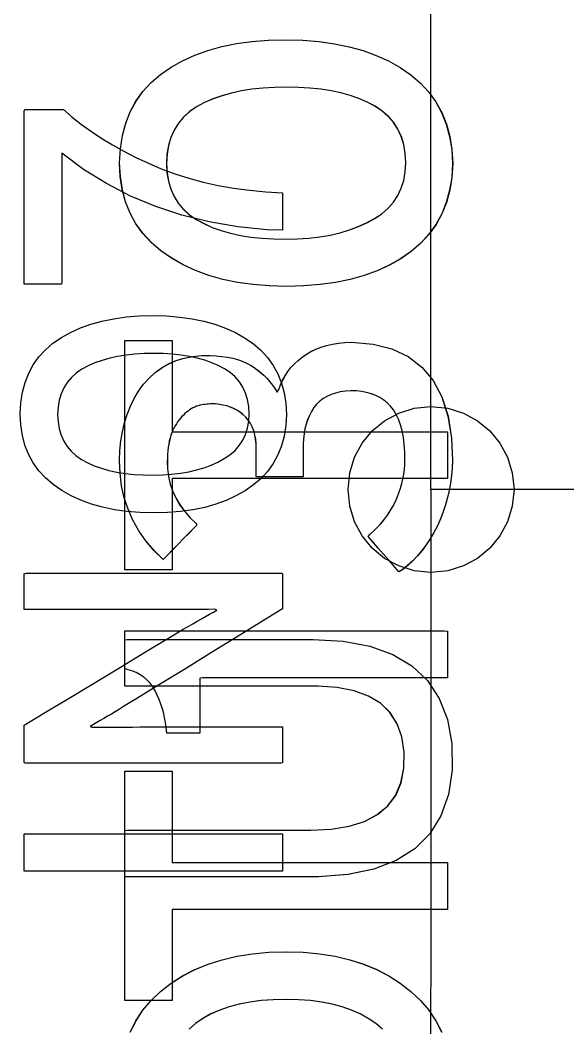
# Model space of a CAD drawing. Extents: x 1 to 47.7, y 0.2 to 35.
# Drawn here: x 36.3259 to 36.4908, y 11.1772 to 11.4807 of the extents above; entities that cross this region are included whole.
import ezdxf

# ---------------------------------------------------------------- set-up
doc = ezdxf.new("R2010")
doc.units = 0
doc.header["$MEASUREMENT"] = 0
for name, color, linetype in [('7_2___8__INDEPENDENT_INPUT', 7, 'CONTINUOUS'), ('7_3___8__OPTOISO_INDEPENDE', 7, 'CONTINUOUS'), ('7_4___24__OPTOISO_INDEPEND', 7, 'CONTINUOUS'), ('7_5___8__INDEPENDENT_INPUT', 7, 'CONTINUOUS'), ('7_6____8__INDEPENDENT_INPU', 7, 'CONTINUOUS'), ('7_7____8__OPTOISO_INDEPEND', 7, 'CONTINUOUS'), ('7_8____8__OPTOISO_INDEPEND', 7, 'CONTINUOUS')]:
    doc.layers.add(name, color=color, linetype=linetype)

msp = doc.modelspace()

# ---------------------------------------------------------------- linework, layer by layer
at = {"layer": '7_2___8__INDEPENDENT_INPUT'}
for points in [[(36.42569, 11.38364), (36.43213, 11.38308), (36.4378, 11.38166), (36.44271, 11.37936), (36.44686, 11.37618), (36.45024, 11.37213), (36.45285, 11.36722), (36.4547, 11.36142), (36.45579, 11.35476), (36.4561, 11.34802), (36.45599, 11.34574), (36.45578, 11.34348), (36.45547, 11.34125), (36.45506, 11.33904), (36.45455, 11.33686), (36.45394, 11.3347), (36.45323, 11.33257), (36.45242, 11.33046), (36.4515, 11.32837), (36.45047, 11.32636), (36.44936, 11.32445), (36.44817, 11.32265), (36.44689, 11.32094), (36.44553, 11.31934), (36.44408, 11.31784), (36.44256, 11.31644), (36.44095, 11.31515), (36.43993, 11.31453), (36.43934, 11.3152), (36.43826, 11.31644), (36.43686, 11.31805), (36.43529, 11.31984), (36.43372, 11.32164), (36.43232, 11.32325), (36.43124, 11.32448), (36.43065, 11.32516), (36.43129, 11.32584), (36.43247, 11.32691), (36.43359, 11.32803), (36.43463, 11.32918), (36.4356, 11.33037), (36.4365, 11.3316), (36.43733, 11.33286), (36.43808, 11.33416), (36.43877, 11.33549), (36.43938, 11.33688), (36.43993, 11.33828), (36.4404, 11.33969), (36.4408, 11.34109), (36.44113, 11.3425), (36.44138, 11.34391), (36.44157, 11.34533), (36.44169, 11.34675), (36.44173, 11.34817), (36.44169, 11.3505), (36.44154, 11.35282), (36.44128, 11.35498), (36.44091, 11.35697), (36.44043, 11.35879), (36.43984, 11.36045), (36.43913, 11.36194), (36.43832, 11.36326), (36.43739, 11.36441), (36.43641, 11.36539), (36.43534, 11.36625), (36.43419, 11.367), (36.43295, 11.36763), (36.43162, 11.36814), (36.4302, 11.36854), (36.4287, 11.36881), (36.42712, 11.36898), (36.42544, 11.36901), (36.4238, 11.36891), (36.42227, 11.36869), (36.42083, 11.36836), (36.41949, 11.36791), (36.41825, 11.36735), (36.41711, 11.36668), (36.41608, 11.36589), (36.41514, 11.36499), (36.41432, 11.36396), (36.41361, 11.36284), (36.41298, 11.36164), (36.41245, 11.36037), (36.412, 11.35902), (36.41164, 11.3576), (36.41137, 11.3561), (36.41119, 11.35453), (36.41109, 11.35289), (36.41108, 11.35186), (36.41108, 11.3513), (36.41108, 11.35029), (36.41108, 11.34897), (36.41108, 11.34751), (36.41108, 11.34604), (36.41108, 11.34472), (36.41108, 11.34371), (36.41108, 11.34316), (36.41091, 11.3431), (36.4099, 11.3431), (36.4082, 11.3431), (36.40605, 11.3431), (36.40368, 11.3431), (36.40136, 11.3431), (36.39931, 11.3431), (36.39778, 11.3431), (36.39702, 11.3431), (36.39697, 11.34326), (36.39697, 11.34395), (36.39697, 11.34505), (36.39697, 11.3464), (36.39697, 11.34787), (36.39697, 11.34929), (36.39697, 11.35051), (36.39697, 11.3514), (36.39697, 11.35179), (36.39694, 11.35306), (36.3968, 11.35446), (36.39656, 11.35578), (36.39621, 11.35701), (36.39577, 11.35815), (36.39522, 11.35921), (36.39457, 11.36018), (36.39382, 11.36107), (36.39296, 11.36187), (36.39207, 11.36256), (36.39115, 11.36316), (36.39017, 11.36368), (36.38916, 11.36412), (36.3881, 11.36448), (36.387, 11.36475), (36.38586, 11.36494), (36.38467, 11.36506), (36.38354, 11.36509), (36.38306, 11.36507), (36.38257, 11.36505), (36.38208, 11.365), (36.38158, 11.36494), (36.38107, 11.36487), (36.38055, 11.36477), (36.38003, 11.36466), (36.37949, 11.36453), (36.37896, 11.36437), (36.37843, 11.36414), (36.37791, 11.36389), (36.37741, 11.3636), (36.37691, 11.36328), (36.37643, 11.36294), (36.37596, 11.36257), (36.3755, 11.36216), (36.37506, 11.36174), (36.37461, 11.36128), (36.37415, 11.36079), (36.37371, 11.36026), (36.3733, 11.3597), (36.3729, 11.35911), (36.37253, 11.35848), (36.37218, 11.35782), (36.37185, 11.35713), (36.37153, 11.3564), (36.37125, 11.35562), (36.37101, 11.35479), (36.3708, 11.35391), (36.37062, 11.35298), (36.37047, 11.35201), (36.37035, 11.35099), (36.37027, 11.34993), (36.37021, 11.34882), (36.37019, 11.34767), (36.37026, 11.34559), (36.37056, 11.34323), (36.37109, 11.34095), (36.37184, 11.33874), (36.37281, 11.33663), (36.37401, 11.33459), (36.37544, 11.33263), (36.37709, 11.33076), (36.37896, 11.32897), (36.37898, 11.32845), (36.37808, 11.32754), (36.37673, 11.32616), (36.37509, 11.3245), (36.37336, 11.32274), (36.3717, 11.32105), (36.3703, 11.31962), (36.36933, 11.31863), (36.36896, 11.31826), (36.36619, 11.32098), (36.36374, 11.32385), (36.36162, 11.32686), (36.35983, 11.33003), (36.35837, 11.33334), (36.35724, 11.33681), (36.35643, 11.34043), (36.35596, 11.3442), (36.35581, 11.34799), (36.35592, 11.35101), (36.35621, 11.35392), (36.35666, 11.35671), (36.35729, 11.35938), (36.3581, 11.36194), (36.35907, 11.36437), (36.36022, 11.36669), (36.36154, 11.3689), (36.36304, 11.37098), (36.3647, 11.37287), (36.36652, 11.37452), (36.36849, 11.37595), (36.37061, 11.37715), (36.37287, 11.37812), (36.37529, 11.37886), (36.37786, 11.37938), (36.38058, 11.37967), (36.38303, 11.37971), (36.38488, 11.37959), (36.38664, 11.37941), (36.38831, 11.37915), (36.38988, 11.37882), (36.39136, 11.37841), (36.39274, 11.37793), (36.39403, 11.37738), (36.39522, 11.37676), (36.39633, 11.37604), (36.39739, 11.37527), (36.3984, 11.37445), (36.39934, 11.37359), (36.40024, 11.37269), (36.40108, 11.37173), (36.40186, 11.37074), (36.40259, 11.36969), (36.40326, 11.36861), (36.40376, 11.36938), (36.4043, 11.37085), (36.40493, 11.37225), (36.40566, 11.37358), (36.40649, 11.37484), (36.40741, 11.37603), (36.40844, 11.37715), (36.40956, 11.3782), (36.41079, 11.37918), (36.41208, 11.38009), (36.41346, 11.38089), (36.41493, 11.38159), (36.41649, 11.38219), (36.41815, 11.38269), (36.4199, 11.38308), (36.42173, 11.38337), (36.42366, 11.38356)], [(36.45455, 11.28262), (36.4517, 11.28262), (36.44411, 11.28262), (36.43325, 11.28262), (36.42057, 11.28262), (36.40752, 11.28262), (36.39557, 11.28262), (36.38616, 11.28262), (36.38076, 11.28262), (36.38002, 11.28245), (36.38002, 11.28124), (36.38002, 11.27914), (36.38002, 11.27646), (36.38002, 11.27354), (36.38002, 11.27069), (36.38002, 11.26826), (36.38002, 11.26656), (36.38002, 11.26592), (36.37963, 11.26592), (36.37861, 11.26592), (36.37715, 11.26592), (36.37544, 11.26592), (36.37369, 11.26592), (36.37208, 11.26592), (36.37081, 11.26592), (36.37008, 11.26592), (36.36991, 11.26679), (36.36971, 11.26848), (36.36945, 11.27011), (36.36913, 11.27169), (36.36874, 11.2732), (36.36828, 11.27466), (36.36776, 11.27606), (36.36717, 11.27739), (36.36652, 11.27867), (36.36582, 11.27986), (36.36501, 11.28094), (36.36411, 11.28191), (36.36311, 11.28277), (36.362, 11.28352), (36.3608, 11.28417), (36.3595, 11.28471), (36.3581, 11.28514), (36.35737, 11.28543), (36.35737, 11.28626), (36.35737, 11.2877), (36.35737, 11.28953), (36.35737, 11.29153), (36.35737, 11.29347), (36.35737, 11.29513), (36.35737, 11.29629), (36.35737, 11.29673), (36.36109, 11.29673), (36.37098, 11.29673), (36.38514, 11.29673), (36.40168, 11.29673), (36.41869, 11.29673), (36.43427, 11.29673), (36.44654, 11.29673), (36.45358, 11.29673), (36.45455, 11.29659), (36.45455, 11.29556), (36.45455, 11.29378), (36.45455, 11.29152), (36.45455, 11.28905), (36.45455, 11.28665), (36.45455, 11.2846), (36.45455, 11.28316)]]:
    msp.add_lwpolyline(points, close=True, dxfattribs=at)
msp.add_lwpolyline([(36.37161, 11.22694), (36.45455, 11.22694), (36.45455, 11.21284), (36.37161, 11.21284), (36.37161, 11.18538), (36.35737, 11.18538), (36.35737, 11.25444), (36.37161, 11.25444), (36.37161, 11.22694)], dxfattribs=at)
at = {"layer": '7_3___8__OPTOISO_INDEPENDE'}
for points in [[(36.42569, 11.38364), (36.43213, 11.38308), (36.4378, 11.38166), (36.44271, 11.37936), (36.44686, 11.37618), (36.45024, 11.37213), (36.45285, 11.36722), (36.4547, 11.36142), (36.45579, 11.35476), (36.4561, 11.34802), (36.45599, 11.34574), (36.45578, 11.34348), (36.45547, 11.34125), (36.45506, 11.33904), (36.45455, 11.33686), (36.45394, 11.3347), (36.45323, 11.33257), (36.45242, 11.33046), (36.4515, 11.32837), (36.45047, 11.32636), (36.44936, 11.32445), (36.44817, 11.32265), (36.44689, 11.32094), (36.44553, 11.31934), (36.44408, 11.31784), (36.44256, 11.31644), (36.44095, 11.31515), (36.43993, 11.31453), (36.43934, 11.3152), (36.43826, 11.31644), (36.43686, 11.31805), (36.43529, 11.31984), (36.43372, 11.32164), (36.43232, 11.32325), (36.43124, 11.32448), (36.43065, 11.32516), (36.43129, 11.32584), (36.43247, 11.32691), (36.43359, 11.32803), (36.43463, 11.32918), (36.4356, 11.33037), (36.4365, 11.3316), (36.43733, 11.33286), (36.43808, 11.33416), (36.43877, 11.33549), (36.43938, 11.33688), (36.43993, 11.33828), (36.4404, 11.33969), (36.4408, 11.34109), (36.44113, 11.3425), (36.44138, 11.34391), (36.44157, 11.34533), (36.44169, 11.34675), (36.44173, 11.34817), (36.44169, 11.3505), (36.44154, 11.35282), (36.44128, 11.35498), (36.44091, 11.35697), (36.44043, 11.35879), (36.43984, 11.36045), (36.43913, 11.36194), (36.43832, 11.36326), (36.43739, 11.36441), (36.43641, 11.36539), (36.43534, 11.36625), (36.43419, 11.367), (36.43295, 11.36763), (36.43162, 11.36814), (36.4302, 11.36854), (36.4287, 11.36881), (36.42712, 11.36898), (36.42544, 11.36901), (36.4238, 11.36891), (36.42227, 11.36869), (36.42083, 11.36836), (36.41949, 11.36791), (36.41825, 11.36735), (36.41711, 11.36668), (36.41608, 11.36589), (36.41514, 11.36499), (36.41432, 11.36396), (36.41361, 11.36284), (36.41298, 11.36164), (36.41245, 11.36037), (36.412, 11.35902), (36.41164, 11.3576), (36.41137, 11.3561), (36.41119, 11.35453), (36.41109, 11.35289), (36.41108, 11.35186), (36.41108, 11.3513), (36.41108, 11.35029), (36.41108, 11.34897), (36.41108, 11.34751), (36.41108, 11.34604), (36.41108, 11.34472), (36.41108, 11.34371), (36.41108, 11.34316), (36.41091, 11.3431), (36.4099, 11.3431), (36.4082, 11.3431), (36.40605, 11.3431), (36.40368, 11.3431), (36.40136, 11.3431), (36.39931, 11.3431), (36.39778, 11.3431), (36.39702, 11.3431), (36.39697, 11.34326), (36.39697, 11.34395), (36.39697, 11.34505), (36.39697, 11.3464), (36.39697, 11.34787), (36.39697, 11.34929), (36.39697, 11.35051), (36.39697, 11.3514), (36.39697, 11.35179), (36.39694, 11.35306), (36.3968, 11.35446), (36.39656, 11.35578), (36.39621, 11.35701), (36.39577, 11.35815), (36.39522, 11.35921), (36.39457, 11.36018), (36.39382, 11.36107), (36.39296, 11.36187), (36.39207, 11.36256), (36.39115, 11.36316), (36.39017, 11.36368), (36.38916, 11.36412), (36.3881, 11.36448), (36.387, 11.36475), (36.38586, 11.36494), (36.38467, 11.36506), (36.38354, 11.36509), (36.38306, 11.36507), (36.38257, 11.36505), (36.38208, 11.365), (36.38158, 11.36494), (36.38107, 11.36487), (36.38055, 11.36477), (36.38003, 11.36466), (36.37949, 11.36453), (36.37896, 11.36437), (36.37843, 11.36414), (36.37791, 11.36389), (36.37741, 11.3636), (36.37691, 11.36328), (36.37643, 11.36294), (36.37596, 11.36257), (36.3755, 11.36216), (36.37506, 11.36174), (36.37461, 11.36128), (36.37415, 11.36079), (36.37371, 11.36026), (36.3733, 11.3597), (36.3729, 11.35911), (36.37253, 11.35848), (36.37218, 11.35782), (36.37185, 11.35713), (36.37153, 11.3564), (36.37125, 11.35562), (36.37101, 11.35479), (36.3708, 11.35391), (36.37062, 11.35298), (36.37047, 11.35201), (36.37035, 11.35099), (36.37027, 11.34993), (36.37021, 11.34882), (36.37019, 11.34767), (36.37026, 11.34559), (36.37056, 11.34323), (36.37109, 11.34095), (36.37184, 11.33874), (36.37281, 11.33663), (36.37401, 11.33459), (36.37544, 11.33263), (36.37709, 11.33076), (36.37896, 11.32897), (36.37898, 11.32845), (36.37808, 11.32754), (36.37673, 11.32616), (36.37509, 11.3245), (36.37336, 11.32274), (36.3717, 11.32105), (36.3703, 11.31962), (36.36933, 11.31863), (36.36896, 11.31826), (36.36619, 11.32098), (36.36374, 11.32385), (36.36162, 11.32686), (36.35983, 11.33003), (36.35837, 11.33334), (36.35724, 11.33681), (36.35643, 11.34043), (36.35596, 11.3442), (36.35581, 11.34799), (36.35592, 11.35101), (36.35621, 11.35392), (36.35666, 11.35671), (36.35729, 11.35938), (36.3581, 11.36194), (36.35907, 11.36437), (36.36022, 11.36669), (36.36154, 11.3689), (36.36304, 11.37098), (36.3647, 11.37287), (36.36652, 11.37452), (36.36849, 11.37595), (36.37061, 11.37715), (36.37287, 11.37812), (36.37529, 11.37886), (36.37786, 11.37938), (36.38058, 11.37967), (36.38303, 11.37971), (36.38488, 11.37959), (36.38664, 11.37941), (36.38831, 11.37915), (36.38988, 11.37882), (36.39136, 11.37841), (36.39274, 11.37793), (36.39403, 11.37738), (36.39522, 11.37676), (36.39633, 11.37604), (36.39739, 11.37527), (36.3984, 11.37445), (36.39934, 11.37359), (36.40024, 11.37269), (36.40108, 11.37173), (36.40186, 11.37074), (36.40259, 11.36969), (36.40326, 11.36861), (36.40376, 11.36938), (36.4043, 11.37085), (36.40493, 11.37225), (36.40566, 11.37358), (36.40649, 11.37484), (36.40741, 11.37603), (36.40844, 11.37715), (36.40956, 11.3782), (36.41079, 11.37918), (36.41208, 11.38009), (36.41346, 11.38089), (36.41493, 11.38159), (36.41649, 11.38219), (36.41815, 11.38269), (36.4199, 11.38308), (36.42173, 11.38337), (36.42366, 11.38356)], [(36.45455, 11.28262), (36.4517, 11.28262), (36.44411, 11.28262), (36.43325, 11.28262), (36.42057, 11.28262), (36.40752, 11.28262), (36.39557, 11.28262), (36.38616, 11.28262), (36.38076, 11.28262), (36.38002, 11.28245), (36.38002, 11.28124), (36.38002, 11.27914), (36.38002, 11.27646), (36.38002, 11.27354), (36.38002, 11.27069), (36.38002, 11.26826), (36.38002, 11.26656), (36.38002, 11.26592), (36.37963, 11.26592), (36.37861, 11.26592), (36.37715, 11.26592), (36.37544, 11.26592), (36.37369, 11.26592), (36.37208, 11.26592), (36.37081, 11.26592), (36.37008, 11.26592), (36.36991, 11.26679), (36.36971, 11.26848), (36.36945, 11.27011), (36.36913, 11.27169), (36.36874, 11.2732), (36.36828, 11.27466), (36.36776, 11.27606), (36.36717, 11.27739), (36.36652, 11.27867), (36.36582, 11.27986), (36.36501, 11.28094), (36.36411, 11.28191), (36.36311, 11.28277), (36.362, 11.28352), (36.3608, 11.28417), (36.3595, 11.28471), (36.3581, 11.28514), (36.35737, 11.28543), (36.35737, 11.28626), (36.35737, 11.2877), (36.35737, 11.28953), (36.35737, 11.29153), (36.35737, 11.29347), (36.35737, 11.29513), (36.35737, 11.29629), (36.35737, 11.29673), (36.36109, 11.29673), (36.37098, 11.29673), (36.38514, 11.29673), (36.40168, 11.29673), (36.41869, 11.29673), (36.43427, 11.29673), (36.44654, 11.29673), (36.45358, 11.29673), (36.45455, 11.29659), (36.45455, 11.29556), (36.45455, 11.29378), (36.45455, 11.29152), (36.45455, 11.28905), (36.45455, 11.28665), (36.45455, 11.2846), (36.45455, 11.28316)]]:
    msp.add_lwpolyline(points, close=True, dxfattribs=at)
msp.add_lwpolyline([(36.37161, 11.22694), (36.45455, 11.22694), (36.45455, 11.21284), (36.37161, 11.21284), (36.37161, 11.18538), (36.35737, 11.18538), (36.35737, 11.25444), (36.37161, 11.25444), (36.37161, 11.22694)], dxfattribs=at)
at = {"layer": '7_4___24__OPTOISO_INDEPEND'}
for points in [[(36.49957, 11.33929), (36.44958, 11.33929), (36.4496, 11.63929)], [(36.49957, 11.03929), (36.44958, 11.03929), (36.4496, 11.33929)], [(36.40487, 11.22435), (36.32712, 11.22435), (36.32712, 11.23564), (36.40487, 11.23564), (36.40487, 11.22435)]]:
    msp.add_lwpolyline(points, dxfattribs=at)
for points in [[(36.33889, 11.45375), (36.34155, 11.45146), (36.34436, 11.44924), (36.34732, 11.44711), (36.35044, 11.44505), (36.35371, 11.44307), (36.35714, 11.44116), (36.36073, 11.43934), (36.36447, 11.4376), (36.36838, 11.43593), (36.37245, 11.43441), (36.37667, 11.43306), (36.38102, 11.43189), (36.38551, 11.4309), (36.39014, 11.43008), (36.39491, 11.42943), (36.39982, 11.42896), (36.40487, 11.42867), (36.40487, 11.42823), (36.40487, 11.42707), (36.40487, 11.42541), (36.40487, 11.42348), (36.40487, 11.42148), (36.40487, 11.41965), (36.40487, 11.41822), (36.40487, 11.41739), (36.40029, 11.41752), (36.3914, 11.41842), (36.38283, 11.41989), (36.37459, 11.42192), (36.36669, 11.42452), (36.35912, 11.42769), (36.35188, 11.43143), (36.34498, 11.43573), (36.33841, 11.44061), (36.33841, 11.4391), (36.33841, 11.43508), (36.33841, 11.42933), (36.33841, 11.42261), (36.33841, 11.4157), (36.33841, 11.40937), (36.33841, 11.40439), (36.33841, 11.40153), (36.33829, 11.40114), (36.33748, 11.40114), (36.33605, 11.40114), (36.33424, 11.40114), (36.33227, 11.40114), (36.33035, 11.40114), (36.3287, 11.40114), (36.32755, 11.40114), (36.32712, 11.40114), (36.32712, 11.40315), (36.32712, 11.4085), (36.32712, 11.41617), (36.32712, 11.42512), (36.32712, 11.43433), (36.32712, 11.44277), (36.32712, 11.44941), (36.32712, 11.45322), (36.32724, 11.45375), (36.32809, 11.45375), (36.32958, 11.45375), (36.33147, 11.45375), (36.33353, 11.45375), (36.33553, 11.45375), (36.33725, 11.45375), (36.33844, 11.45375)], [(36.36586, 11.39167), (36.36998, 11.39157), (36.3739, 11.39125), (36.37764, 11.39073), (36.38118, 11.39), (36.38454, 11.38906), (36.3877, 11.38792), (36.39068, 11.38656), (36.39346, 11.385), (36.39604, 11.38323), (36.39835, 11.38125), (36.40035, 11.37907), (36.40206, 11.3767), (36.40347, 11.37413), (36.40458, 11.37136), (36.40539, 11.36839), (36.4059, 11.36522), (36.40611, 11.36186), (36.4059, 11.35853), (36.4054, 11.3554), (36.40459, 11.35246), (36.4035, 11.34972), (36.4021, 11.34717), (36.40041, 11.34482), (36.39842, 11.34266), (36.39614, 11.3407), (36.39359, 11.33893), (36.39085, 11.33737), (36.38791, 11.33601), (36.38477, 11.33487), (36.38143, 11.33393), (36.37789, 11.3332), (36.37415, 11.33268), (36.37021, 11.33237), (36.36608, 11.33226), (36.36194, 11.33237), (36.35801, 11.33268), (36.35426, 11.33321), (36.35071, 11.33395), (36.34735, 11.3349), (36.34418, 11.33606), (36.34121, 11.33743), (36.33842, 11.33902), (36.33583, 11.34081), (36.33352, 11.34279), (36.33151, 11.34497), (36.32981, 11.34734), (36.32841, 11.3499), (36.32732, 11.35266), (36.32653, 11.3556), (36.32605, 11.35874), (36.32587, 11.36207), (36.32607, 11.36543), (36.32657, 11.3686), (36.32736, 11.37156), (36.32845, 11.37431), (36.32983, 11.37687), (36.33151, 11.37923), (36.33348, 11.38139), (36.33575, 11.38335), (36.3383, 11.3851), (36.34105, 11.38663), (36.344, 11.38797), (36.34714, 11.3891), (36.35049, 11.39002), (36.35404, 11.39074), (36.35778, 11.39126), (36.36172, 11.39157)], [(36.36608, 11.38028), (36.36318, 11.38022), (36.36041, 11.38004), (36.35776, 11.37975), (36.35523, 11.37935), (36.35283, 11.37882), (36.35054, 11.37818), (36.34838, 11.37743), (36.34634, 11.37655), (36.34444, 11.37554), (36.34275, 11.37438), (36.34129, 11.37305), (36.34005, 11.37157), (36.33903, 11.36994), (36.33823, 11.36815), (36.33765, 11.36621), (36.33729, 11.36411), (36.33716, 11.36186), (36.33729, 11.35964), (36.33764, 11.35758), (36.33821, 11.35567), (36.339, 11.35391), (36.34001, 11.3523), (36.34124, 11.35084), (36.34268, 11.34954), (36.34434, 11.34838), (36.34621, 11.34737), (36.3482, 11.34647), (36.35033, 11.3457), (36.35259, 11.34505), (36.35498, 11.34453), (36.3575, 11.34413), (36.36016, 11.34385), (36.36294, 11.34369), (36.36586, 11.34366), (36.36874, 11.34372), (36.37149, 11.3439), (36.37412, 11.3442), (36.37663, 11.34463), (36.37901, 11.34518), (36.38126, 11.34585), (36.38339, 11.34665), (36.3854, 11.34757), (36.38731, 11.3486), (36.38905, 11.34977), (36.39057, 11.35108), (36.39185, 11.35254), (36.3929, 11.35415), (36.39373, 11.35591), (36.39432, 11.35781), (36.39469, 11.35987), (36.39483, 11.36207), (36.39469, 11.36432), (36.39433, 11.36641), (36.39374, 11.36835), (36.39292, 11.37013), (36.39188, 11.37175), (36.39062, 11.37321), (36.38912, 11.37452), (36.3874, 11.37566), (36.38552, 11.37665), (36.38354, 11.3775), (36.38143, 11.37823), (36.37919, 11.37886), (36.37682, 11.37937), (36.37433, 11.37976), (36.37171, 11.38005), (36.36896, 11.38022)], [(36.44958, 11.3643), (36.45462, 11.36379), (36.45932, 11.36234), (36.46356, 11.36003), (36.46726, 11.35698), (36.47031, 11.35328), (36.47262, 11.34904), (36.47407, 11.34435), (36.47458, 11.33932), (36.47407, 11.33427), (36.47262, 11.32957), (36.47031, 11.32532), (36.46726, 11.32162), (36.46356, 11.31857), (36.45932, 11.31627), (36.45462, 11.31481), (36.44958, 11.31431), (36.44455, 11.31481), (36.43985, 11.31627), (36.43561, 11.31857), (36.43191, 11.32162), (36.42886, 11.32532), (36.42655, 11.32957), (36.4251, 11.33427), (36.42459, 11.33932), (36.4251, 11.34435), (36.42655, 11.34904), (36.42886, 11.35328), (36.43191, 11.35698), (36.43561, 11.36003), (36.43985, 11.36234), (36.44455, 11.36379)], [(36.40487, 11.30334), (36.40309, 11.30225), (36.39834, 11.29933), (36.39151, 11.29512), (36.38348, 11.29018), (36.37513, 11.28504), (36.36735, 11.28025), (36.36102, 11.27636), (36.35704, 11.2739), (36.35575, 11.27312), (36.35453, 11.27238), (36.35335, 11.27167), (36.3522, 11.27099), (36.35108, 11.27033), (36.35, 11.2697), (36.34895, 11.26909), (36.34794, 11.2685), (36.34697, 11.26793), (36.3476, 11.2677), (36.34947, 11.2677), (36.35139, 11.26771), (36.35338, 11.26772), (36.35543, 11.26773), (36.35754, 11.26774), (36.35971, 11.26776), (36.36194, 11.26778), (36.36422, 11.2678), (36.36565, 11.26781), (36.36927, 11.26781), (36.37471, 11.26781), (36.38126, 11.26781), (36.38817, 11.26781), (36.39471, 11.26781), (36.40015, 11.26781), (36.40377, 11.26781), (36.40487, 11.2678), (36.40487, 11.26729), (36.40487, 11.26615), (36.40487, 11.26456), (36.40487, 11.26273), (36.40487, 11.26086), (36.40487, 11.25915), (36.40487, 11.25779), (36.40487, 11.25698), (36.40432, 11.25685), (36.39928, 11.25685), (36.39012, 11.25685), (36.37823, 11.25685), (36.36504, 11.25685), (36.35194, 11.25685), (36.34036, 11.25685), (36.3317, 11.25685), (36.32737, 11.25685), (36.32712, 11.25707), (36.32712, 11.25801), (36.32712, 11.25951), (36.32712, 11.26134), (36.32712, 11.26331), (36.32712, 11.26521), (36.32712, 11.26682), (36.32712, 11.26794), (36.32712, 11.26836), (36.32885, 11.26941), (36.33347, 11.2722), (36.34012, 11.2762), (36.34794, 11.28092), (36.35606, 11.28582), (36.36364, 11.29038), (36.36979, 11.2941), (36.37368, 11.29644), (36.375, 11.29723), (36.37644, 11.29807), (36.37783, 11.29888), (36.37918, 11.29965), (36.38047, 11.30039), (36.38171, 11.30109), (36.3829, 11.30176), (36.38405, 11.30239), (36.38514, 11.30299), (36.38452, 11.30322), (36.38259, 11.3032), (36.38061, 11.30318), (36.37857, 11.30317), (36.37648, 11.30315), (36.37434, 11.30314), (36.37214, 11.30313), (36.36988, 11.30313), (36.36758, 11.30313), (36.36615, 11.30313), (36.36255, 11.30313), (36.35713, 11.30313), (36.35062, 11.30313), (36.34374, 11.30313), (36.33723, 11.30313), (36.33181, 11.30313), (36.32821, 11.30313), (36.32712, 11.30314), (36.32712, 11.30364), (36.32712, 11.30479), (36.32712, 11.30638), (36.32712, 11.3082), (36.32712, 11.31007), (36.32712, 11.31179), (36.32712, 11.31315), (36.32712, 11.31395), (36.32767, 11.31409), (36.3327, 11.31409), (36.34187, 11.31409), (36.35376, 11.31409), (36.36695, 11.31409), (36.38004, 11.31409), (36.39163, 11.31409), (36.40029, 11.31409), (36.40462, 11.31409), (36.40487, 11.31388), (36.40487, 11.313), (36.40487, 11.31161), (36.40487, 11.3099), (36.40487, 11.30806), (36.40487, 11.30629), (36.40487, 11.30478), (36.40487, 11.30374)]]:
    msp.add_lwpolyline(points, close=True, dxfattribs=at)
at = {"layer": '7_5___8__INDEPENDENT_INPUT'}
for points in [[(36.40578, 11.47475), (36.41092, 11.47461), (36.41583, 11.47422), (36.4205, 11.47357), (36.42493, 11.47266), (36.42912, 11.47149), (36.43308, 11.47006), (36.43679, 11.46837), (36.44027, 11.46642), (36.4435, 11.4642), (36.44638, 11.46173), (36.44889, 11.45901), (36.45103, 11.45604), (36.45279, 11.45282), (36.45417, 11.44936), (36.45519, 11.44565), (36.45583, 11.44169), (36.4561, 11.43749), (36.45583, 11.43332), (36.45519, 11.42941), (36.45419, 11.42573), (36.45281, 11.4223), (36.45107, 11.41912), (36.44896, 11.41617), (36.44647, 11.41348), (36.44362, 11.41102), (36.44044, 11.40881), (36.43702, 11.40686), (36.43334, 11.40517), (36.42942, 11.40374), (36.42524, 11.40257), (36.42082, 11.40166), (36.41615, 11.40101), (36.41122, 11.40062), (36.40605, 11.40049), (36.40089, 11.40062), (36.39597, 11.40101), (36.39129, 11.40168), (36.38685, 11.4026), (36.38264, 11.40379), (36.37868, 11.40524), (36.37496, 11.40696), (36.37148, 11.40893), (36.36825, 11.41117), (36.36536, 11.41365), (36.36285, 11.41637), (36.36072, 11.41934), (36.35897, 11.42254), (36.35761, 11.42598), (36.35662, 11.42966), (36.35602, 11.43358), (36.35579, 11.43774), (36.35604, 11.44195), (36.35666, 11.4459), (36.35765, 11.4496), (36.35901, 11.45305), (36.36073, 11.45625), (36.36283, 11.4592), (36.3653, 11.4619), (36.36814, 11.46434), (36.37132, 11.46653), (36.37476, 11.46845), (36.37845, 11.47012), (36.38238, 11.47153), (36.38657, 11.47269), (36.391, 11.47359), (36.39567, 11.47423), (36.4006, 11.47462)], [(36.40605, 11.4605), (36.40243, 11.46043), (36.39896, 11.46021), (36.39565, 11.45985), (36.39249, 11.45934), (36.38948, 11.45868), (36.38663, 11.45788), (36.38392, 11.45694), (36.38137, 11.45584), (36.379, 11.45458), (36.37689, 11.45312), (36.37506, 11.45147), (36.37351, 11.44962), (36.37223, 11.44758), (36.37123, 11.44535), (36.37051, 11.44292), (36.37007, 11.4403), (36.3699, 11.43749), (36.37007, 11.43472), (36.3705, 11.43214), (36.37122, 11.42975), (36.3722, 11.42754), (36.37346, 11.42553), (36.37499, 11.42371), (36.3768, 11.42208), (36.37888, 11.42064), (36.38121, 11.41937), (36.38371, 11.41825), (36.38637, 11.41729), (36.3892, 11.41648), (36.39218, 11.41582), (36.39534, 11.41532), (36.39865, 11.41497), (36.40213, 11.41477), (36.40578, 11.41473), (36.40937, 11.4148), (36.41282, 11.41503), (36.4161, 11.41541), (36.41924, 11.41595), (36.42221, 11.41663), (36.42503, 11.41747), (36.42769, 11.41847), (36.4302, 11.41962), (36.43259, 11.4209), (36.43477, 11.42236), (36.43666, 11.424), (36.43826, 11.42583), (36.43958, 11.42784), (36.44061, 11.43004), (36.44136, 11.43242), (36.44182, 11.43499), (36.44199, 11.43774), (36.44182, 11.44056), (36.44137, 11.44317), (36.44063, 11.44559), (36.43961, 11.44781), (36.43831, 11.44984), (36.43673, 11.45166), (36.43486, 11.4533), (36.43271, 11.45473), (36.43035, 11.45596), (36.42788, 11.45703), (36.42524, 11.45795), (36.42244, 11.45873), (36.41948, 11.45937), (36.41636, 11.45986), (36.41308, 11.46022), (36.40964, 11.46043)], [(36.41402, 11.29415), (36.42314, 11.29359), (36.43115, 11.29207), (36.43804, 11.28959), (36.44383, 11.28616), (36.4485, 11.28176), (36.45205, 11.2764), (36.4545, 11.27008), (36.45583, 11.2628), (36.45595, 11.25477), (36.45481, 11.24743), (36.45255, 11.24104), (36.44918, 11.2356), (36.44469, 11.23111), (36.4391, 11.22756), (36.43239, 11.22497), (36.42457, 11.22332), (36.41563, 11.22263), (36.41234, 11.2226), (36.40734, 11.2226), (36.39968, 11.2226), (36.39042, 11.2226), (36.38064, 11.2226), (36.37139, 11.2226), (36.36373, 11.2226), (36.35873, 11.2226), (36.35735, 11.22262), (36.35735, 11.22335), (36.35735, 11.2249), (36.35735, 11.22701), (36.35735, 11.22941), (36.35735, 11.23184), (36.35735, 11.23403), (36.35735, 11.23571), (36.35735, 11.23662), (36.35813, 11.23671), (36.36245, 11.23671), (36.36962, 11.23671), (36.37858, 11.23671), (36.38828, 11.23671), (36.39767, 11.23671), (36.40568, 11.23671), (36.41126, 11.23671), (36.41336, 11.23671), (36.4195, 11.237), (36.42489, 11.23787), (36.42953, 11.23933), (36.43341, 11.24137), (36.43654, 11.24399), (36.43892, 11.24719), (36.44054, 11.25098), (36.44142, 11.25535), (36.44151, 11.26024), (36.4408, 11.2648), (36.43938, 11.26877), (36.43722, 11.27214), (36.43434, 11.27491), (36.43074, 11.27709), (36.4264, 11.27867), (36.42134, 11.27965), (36.41555, 11.28004), (36.41292, 11.28004), (36.40787, 11.28004), (36.40013, 11.28004), (36.39077, 11.28004), (36.38089, 11.28004), (36.37153, 11.28004), (36.36379, 11.28004), (36.35874, 11.28004), (36.35735, 11.28007), (36.35735, 11.28079), (36.35735, 11.28234), (36.35735, 11.28445), (36.35735, 11.28685), (36.35735, 11.28928), (36.35735, 11.29147), (36.35735, 11.29315), (36.35735, 11.29406), (36.35814, 11.29415), (36.36251, 11.29415), (36.36976, 11.29415), (36.37883, 11.29415), (36.38865, 11.29415), (36.39815, 11.29415), (36.40625, 11.29415), (36.4119, 11.29415)]]:
    msp.add_lwpolyline(points, close=True, dxfattribs=at)
for points in [[(36.3716, 11.35668), (36.45454, 11.35668), (36.45454, 11.34257), (36.3716, 11.34257), (36.3716, 11.31512), (36.35735, 11.31512), (36.35735, 11.38417), (36.3716, 11.38417), (36.3716, 11.35668)], [(36.35901, 11.1759), (36.36073, 11.17929), (36.36283, 11.18246), (36.3653, 11.18542), (36.36814, 11.18815), (36.37134, 11.19064), (36.3748, 11.19283), (36.37851, 11.19473), (36.38247, 11.19634), (36.38667, 11.19766), (36.39111, 11.1987), (36.3958, 11.19945), (36.40073, 11.19991), (36.40591, 11.20009), (36.41109, 11.19991), (36.41601, 11.19945), (36.42068, 11.1987), (36.42511, 11.19766), (36.42928, 11.19634), (36.43321, 11.19473), (36.43688, 11.19283), (36.4403, 11.19064), (36.4435, 11.18815), (36.44638, 11.18542), (36.44889, 11.18246), (36.45103, 11.17929), (36.45279, 11.1759)], [(36.43495, 11.17678), (36.43292, 11.17848), (36.43067, 11.18), (36.42825, 11.18134), (36.42564, 11.1825), (36.42284, 11.18348), (36.41984, 11.18428), (36.41665, 11.18491), (36.41326, 11.18535), (36.40968, 11.18562), (36.40591, 11.18571), (36.40209, 11.18562), (36.39847, 11.18535), (36.39505, 11.18491), (36.39182, 11.18428), (36.3888, 11.18348), (36.38596, 11.1825), (36.38333, 11.18134), (36.38089, 11.18), (36.37868, 11.17848), (36.37674, 11.17678)]]:
    msp.add_lwpolyline(points, dxfattribs=at)
at = {"layer": '7_6____8__INDEPENDENT_INPU'}
for points in [[(36.42567, 11.38364), (36.43212, 11.38308), (36.43779, 11.38166), (36.4427, 11.37936), (36.44685, 11.37618), (36.45023, 11.37213), (36.45284, 11.36722), (36.45469, 11.36142), (36.45578, 11.35476), (36.45609, 11.34802), (36.45598, 11.34574), (36.45577, 11.34348), (36.45546, 11.34125), (36.45505, 11.33904), (36.45454, 11.33686), (36.45393, 11.3347), (36.45322, 11.33257), (36.45241, 11.33046), (36.45149, 11.32837), (36.45046, 11.32636), (36.44935, 11.32445), (36.44815, 11.32265), (36.44687, 11.32094), (36.44551, 11.31934), (36.44407, 11.31784), (36.44254, 11.31644), (36.44094, 11.31515), (36.43992, 11.31453), (36.43933, 11.3152), (36.43825, 11.31644), (36.43684, 11.31805), (36.43528, 11.31984), (36.43371, 11.32164), (36.4323, 11.32325), (36.43122, 11.32448), (36.43063, 11.32516), (36.43128, 11.32584), (36.43246, 11.32691), (36.43357, 11.32803), (36.43461, 11.32918), (36.43558, 11.33037), (36.43648, 11.3316), (36.43731, 11.33286), (36.43807, 11.33416), (36.43875, 11.33549), (36.43937, 11.33688), (36.43991, 11.33828), (36.44038, 11.33969), (36.44078, 11.34109), (36.44111, 11.3425), (36.44137, 11.34391), (36.44156, 11.34533), (36.44167, 11.34675), (36.44172, 11.34817), (36.44168, 11.3505), (36.44153, 11.35282), (36.44127, 11.35498), (36.4409, 11.35697), (36.44042, 11.35879), (36.43982, 11.36045), (36.43912, 11.36194), (36.43831, 11.36326), (36.43738, 11.36441), (36.4364, 11.36539), (36.43533, 11.36625), (36.43417, 11.367), (36.43293, 11.36763), (36.43161, 11.36814), (36.43019, 11.36854), (36.42869, 11.36881), (36.4271, 11.36898), (36.42543, 11.36901), (36.42379, 11.36891), (36.42225, 11.36869), (36.42081, 11.36836), (36.41948, 11.36791), (36.41824, 11.36735), (36.4171, 11.36668), (36.41607, 11.36589), (36.41513, 11.36499), (36.4143, 11.36396), (36.41359, 11.36284), (36.41297, 11.36164), (36.41243, 11.36037), (36.41199, 11.35902), (36.41163, 11.3576), (36.41136, 11.3561), (36.41117, 11.35453), (36.41108, 11.35289), (36.41106, 11.35186), (36.41106, 11.3513), (36.41106, 11.35029), (36.41106, 11.34897), (36.41106, 11.34751), (36.41106, 11.34604), (36.41106, 11.34472), (36.41106, 11.34371), (36.41106, 11.34316), (36.4109, 11.3431), (36.40989, 11.3431), (36.40819, 11.3431), (36.40603, 11.3431), (36.40367, 11.3431), (36.40134, 11.3431), (36.39929, 11.3431), (36.39776, 11.3431), (36.397, 11.3431), (36.39696, 11.34326), (36.39696, 11.34395), (36.39696, 11.34505), (36.39696, 11.3464), (36.39696, 11.34787), (36.39696, 11.34929), (36.39696, 11.35051), (36.39696, 11.3514), (36.39696, 11.35179), (36.39692, 11.35306), (36.39678, 11.35446), (36.39654, 11.35578), (36.3962, 11.35701), (36.39576, 11.35815), (36.39521, 11.35921), (36.39456, 11.36018), (36.3938, 11.36107), (36.39294, 11.36187), (36.39206, 11.36256), (36.39113, 11.36316), (36.39016, 11.36368), (36.38915, 11.36412), (36.38809, 11.36448), (36.38699, 11.36475), (36.38584, 11.36494), (36.38465, 11.36506), (36.38353, 11.36509), (36.38305, 11.36507), (36.38256, 11.36505), (36.38207, 11.365), (36.38156, 11.36494), (36.38105, 11.36487), (36.38054, 11.36477), (36.38001, 11.36466), (36.37948, 11.36453), (36.37894, 11.36437), (36.37841, 11.36414), (36.3779, 11.36389), (36.37739, 11.3636), (36.3769, 11.36328), (36.37642, 11.36294), (36.37595, 11.36257), (36.37549, 11.36216), (36.37505, 11.36174), (36.3746, 11.36128), (36.37414, 11.36079), (36.37371, 11.36026), (36.37329, 11.3597), (36.3729, 11.35911), (36.37252, 11.35848), (36.37217, 11.35782), (36.37183, 11.35713), (36.37152, 11.3564), (36.37124, 11.35562), (36.371, 11.35479), (36.37079, 11.35391), (36.37061, 11.35298), (36.37046, 11.35201), (36.37034, 11.35099), (36.37025, 11.34993), (36.3702, 11.34882), (36.37017, 11.34767), (36.37025, 11.34559), (36.37055, 11.34323), (36.37108, 11.34095), (36.37183, 11.33874), (36.3728, 11.33663), (36.374, 11.33459), (36.37542, 11.33263), (36.37707, 11.33076), (36.37895, 11.32897), (36.37896, 11.32845), (36.37807, 11.32754), (36.37671, 11.32616), (36.37508, 11.3245), (36.37335, 11.32274), (36.37169, 11.32105), (36.37029, 11.31962), (36.36931, 11.31863), (36.36895, 11.31826), (36.36617, 11.32098), (36.36373, 11.32385), (36.36161, 11.32686), (36.35982, 11.33003), (36.35836, 11.33334), (36.35722, 11.33681), (36.35642, 11.34043), (36.35594, 11.3442), (36.3558, 11.34799), (36.35591, 11.35101), (36.35619, 11.35392), (36.35665, 11.35671), (36.35728, 11.35938), (36.35808, 11.36194), (36.35906, 11.36437), (36.36021, 11.36669), (36.36153, 11.3689), (36.36302, 11.37098), (36.36469, 11.37287), (36.36651, 11.37452), (36.36847, 11.37595), (36.37059, 11.37715), (36.37286, 11.37812), (36.37528, 11.37886), (36.37785, 11.37938), (36.38057, 11.37967), (36.38301, 11.37971), (36.38487, 11.37959), (36.38663, 11.37941), (36.3883, 11.37915), (36.38987, 11.37882), (36.39134, 11.37841), (36.39273, 11.37793), (36.39401, 11.37738), (36.3952, 11.37676), (36.39632, 11.37604), (36.39738, 11.37527), (36.39838, 11.37445), (36.39933, 11.37359), (36.40023, 11.37269), (36.40106, 11.37173), (36.40185, 11.37074), (36.40257, 11.36969), (36.40325, 11.36861), (36.40375, 11.36938), (36.40428, 11.37085), (36.40491, 11.37225), (36.40564, 11.37358), (36.40647, 11.37484), (36.4074, 11.37603), (36.40843, 11.37715), (36.40955, 11.3782), (36.41077, 11.37918), (36.41207, 11.38009), (36.41344, 11.38089), (36.41492, 11.38159), (36.41648, 11.38219), (36.41814, 11.38269), (36.41988, 11.38308), (36.42172, 11.38337), (36.42365, 11.38356)], [(36.45454, 11.28262), (36.45168, 11.28262), (36.4441, 11.28262), (36.43324, 11.28262), (36.42055, 11.28262), (36.40751, 11.28262), (36.39555, 11.28262), (36.38615, 11.28262), (36.38075, 11.28262), (36.38, 11.28245), (36.38, 11.28124), (36.38, 11.27914), (36.38, 11.27646), (36.38, 11.27354), (36.38, 11.27069), (36.38, 11.26826), (36.38, 11.26656), (36.38, 11.26592), (36.37962, 11.26592), (36.3786, 11.26592), (36.37714, 11.26592), (36.37543, 11.26592), (36.37367, 11.26592), (36.37206, 11.26592), (36.3708, 11.26592), (36.37007, 11.26592), (36.3699, 11.26679), (36.3697, 11.26848), (36.36944, 11.27011), (36.36912, 11.27169), (36.36872, 11.2732), (36.36827, 11.27466), (36.36775, 11.27606), (36.36716, 11.27739), (36.36651, 11.27867), (36.3658, 11.27986), (36.365, 11.28094), (36.3641, 11.28191), (36.36309, 11.28277), (36.36199, 11.28352), (36.36079, 11.28417), (36.35949, 11.28471), (36.35809, 11.28514), (36.35735, 11.28543), (36.35735, 11.28626), (36.35735, 11.2877), (36.35735, 11.28953), (36.35735, 11.29153), (36.35735, 11.29347), (36.35735, 11.29513), (36.35735, 11.29629), (36.35735, 11.29673), (36.36107, 11.29673), (36.37096, 11.29673), (36.38513, 11.29673), (36.40166, 11.29673), (36.41867, 11.29673), (36.43426, 11.29673), (36.44652, 11.29673), (36.45357, 11.29673), (36.45454, 11.29659), (36.45454, 11.29556), (36.45454, 11.29378), (36.45454, 11.29152), (36.45454, 11.28905), (36.45454, 11.28665), (36.45454, 11.2846), (36.45454, 11.28316)]]:
    msp.add_lwpolyline(points, close=True, dxfattribs=at)
msp.add_lwpolyline([(36.3716, 11.22694), (36.45454, 11.22694), (36.45454, 11.21284), (36.3716, 11.21284), (36.3716, 11.18538), (36.35735, 11.18538), (36.35735, 11.25444), (36.3716, 11.25444), (36.3716, 11.22694)], dxfattribs=at)
at = {"layer": '7_7____8__OPTOISO_INDEPEND'}
for points in [[(36.42569, 11.38364), (36.43213, 11.38308), (36.4378, 11.38166), (36.44271, 11.37936), (36.44686, 11.37618), (36.45024, 11.37213), (36.45285, 11.36722), (36.4547, 11.36142), (36.45579, 11.35476), (36.4561, 11.34802), (36.45599, 11.34574), (36.45578, 11.34348), (36.45547, 11.34125), (36.45506, 11.33904), (36.45455, 11.33686), (36.45394, 11.3347), (36.45323, 11.33257), (36.45242, 11.33046), (36.4515, 11.32837), (36.45047, 11.32636), (36.44936, 11.32445), (36.44817, 11.32265), (36.44689, 11.32094), (36.44553, 11.31934), (36.44408, 11.31784), (36.44256, 11.31644), (36.44095, 11.31515), (36.43993, 11.31453), (36.43934, 11.3152), (36.43826, 11.31644), (36.43686, 11.31805), (36.43529, 11.31984), (36.43372, 11.32164), (36.43232, 11.32325), (36.43124, 11.32448), (36.43065, 11.32516), (36.43129, 11.32584), (36.43247, 11.32691), (36.43359, 11.32803), (36.43463, 11.32918), (36.4356, 11.33037), (36.4365, 11.3316), (36.43733, 11.33286), (36.43808, 11.33416), (36.43877, 11.33549), (36.43938, 11.33688), (36.43993, 11.33828), (36.4404, 11.33969), (36.4408, 11.34109), (36.44113, 11.3425), (36.44138, 11.34391), (36.44157, 11.34533), (36.44169, 11.34675), (36.44173, 11.34817), (36.44169, 11.3505), (36.44154, 11.35282), (36.44128, 11.35498), (36.44091, 11.35697), (36.44043, 11.35879), (36.43984, 11.36045), (36.43913, 11.36194), (36.43832, 11.36326), (36.43739, 11.36441), (36.43641, 11.36539), (36.43534, 11.36625), (36.43419, 11.367), (36.43295, 11.36763), (36.43162, 11.36814), (36.4302, 11.36854), (36.4287, 11.36881), (36.42712, 11.36898), (36.42544, 11.36901), (36.4238, 11.36891), (36.42227, 11.36869), (36.42083, 11.36836), (36.41949, 11.36791), (36.41825, 11.36735), (36.41711, 11.36668), (36.41608, 11.36589), (36.41514, 11.36499), (36.41432, 11.36396), (36.41361, 11.36284), (36.41298, 11.36164), (36.41245, 11.36037), (36.412, 11.35902), (36.41164, 11.3576), (36.41137, 11.3561), (36.41119, 11.35453), (36.41109, 11.35289), (36.41108, 11.35186), (36.41108, 11.3513), (36.41108, 11.35029), (36.41108, 11.34897), (36.41108, 11.34751), (36.41108, 11.34604), (36.41108, 11.34472), (36.41108, 11.34371), (36.41108, 11.34316), (36.41091, 11.3431), (36.4099, 11.3431), (36.4082, 11.3431), (36.40605, 11.3431), (36.40368, 11.3431), (36.40136, 11.3431), (36.39931, 11.3431), (36.39778, 11.3431), (36.39702, 11.3431), (36.39697, 11.34326), (36.39697, 11.34395), (36.39697, 11.34505), (36.39697, 11.3464), (36.39697, 11.34787), (36.39697, 11.34929), (36.39697, 11.35051), (36.39697, 11.3514), (36.39697, 11.35179), (36.39694, 11.35306), (36.3968, 11.35446), (36.39656, 11.35578), (36.39621, 11.35701), (36.39577, 11.35815), (36.39522, 11.35921), (36.39457, 11.36018), (36.39382, 11.36107), (36.39296, 11.36187), (36.39207, 11.36256), (36.39115, 11.36316), (36.39017, 11.36368), (36.38916, 11.36412), (36.3881, 11.36448), (36.387, 11.36475), (36.38586, 11.36494), (36.38467, 11.36506), (36.38354, 11.36509), (36.38306, 11.36507), (36.38257, 11.36505), (36.38208, 11.365), (36.38158, 11.36494), (36.38107, 11.36487), (36.38055, 11.36477), (36.38003, 11.36466), (36.37949, 11.36453), (36.37896, 11.36437), (36.37843, 11.36414), (36.37791, 11.36389), (36.37741, 11.3636), (36.37691, 11.36328), (36.37643, 11.36294), (36.37596, 11.36257), (36.3755, 11.36216), (36.37506, 11.36174), (36.37461, 11.36128), (36.37415, 11.36079), (36.37371, 11.36026), (36.3733, 11.3597), (36.3729, 11.35911), (36.37253, 11.35848), (36.37218, 11.35782), (36.37185, 11.35713), (36.37153, 11.3564), (36.37125, 11.35562), (36.37101, 11.35479), (36.3708, 11.35391), (36.37062, 11.35298), (36.37047, 11.35201), (36.37035, 11.35099), (36.37027, 11.34993), (36.37021, 11.34882), (36.37019, 11.34767), (36.37026, 11.34559), (36.37056, 11.34323), (36.37109, 11.34095), (36.37184, 11.33874), (36.37281, 11.33663), (36.37401, 11.33459), (36.37544, 11.33263), (36.37709, 11.33076), (36.37896, 11.32897), (36.37898, 11.32845), (36.37808, 11.32754), (36.37673, 11.32616), (36.37509, 11.3245), (36.37336, 11.32274), (36.3717, 11.32105), (36.3703, 11.31962), (36.36933, 11.31863), (36.36896, 11.31826), (36.36619, 11.32098), (36.36374, 11.32385), (36.36162, 11.32686), (36.35983, 11.33003), (36.35837, 11.33334), (36.35724, 11.33681), (36.35643, 11.34043), (36.35596, 11.3442), (36.35581, 11.34799), (36.35592, 11.35101), (36.35621, 11.35392), (36.35666, 11.35671), (36.35729, 11.35938), (36.3581, 11.36194), (36.35907, 11.36437), (36.36022, 11.36669), (36.36154, 11.3689), (36.36304, 11.37098), (36.3647, 11.37287), (36.36652, 11.37452), (36.36849, 11.37595), (36.37061, 11.37715), (36.37287, 11.37812), (36.37529, 11.37886), (36.37786, 11.37938), (36.38058, 11.37967), (36.38303, 11.37971), (36.38488, 11.37959), (36.38664, 11.37941), (36.38831, 11.37915), (36.38988, 11.37882), (36.39136, 11.37841), (36.39274, 11.37793), (36.39403, 11.37738), (36.39522, 11.37676), (36.39633, 11.37604), (36.39739, 11.37527), (36.3984, 11.37445), (36.39934, 11.37359), (36.40024, 11.37269), (36.40108, 11.37173), (36.40186, 11.37074), (36.40259, 11.36969), (36.40326, 11.36861), (36.40376, 11.36938), (36.4043, 11.37085), (36.40493, 11.37225), (36.40566, 11.37358), (36.40649, 11.37484), (36.40741, 11.37603), (36.40844, 11.37715), (36.40956, 11.3782), (36.41079, 11.37918), (36.41208, 11.38009), (36.41346, 11.38089), (36.41493, 11.38159), (36.41649, 11.38219), (36.41815, 11.38269), (36.4199, 11.38308), (36.42173, 11.38337), (36.42366, 11.38356)], [(36.45455, 11.28262), (36.4517, 11.28262), (36.44411, 11.28262), (36.43325, 11.28262), (36.42057, 11.28262), (36.40752, 11.28262), (36.39557, 11.28262), (36.38616, 11.28262), (36.38076, 11.28262), (36.38002, 11.28245), (36.38002, 11.28124), (36.38002, 11.27914), (36.38002, 11.27646), (36.38002, 11.27354), (36.38002, 11.27069), (36.38002, 11.26826), (36.38002, 11.26656), (36.38002, 11.26592), (36.37963, 11.26592), (36.37861, 11.26592), (36.37715, 11.26592), (36.37544, 11.26592), (36.37369, 11.26592), (36.37208, 11.26592), (36.37081, 11.26592), (36.37008, 11.26592), (36.36991, 11.26679), (36.36971, 11.26848), (36.36945, 11.27011), (36.36913, 11.27169), (36.36874, 11.2732), (36.36828, 11.27466), (36.36776, 11.27606), (36.36717, 11.27739), (36.36652, 11.27867), (36.36582, 11.27986), (36.36501, 11.28094), (36.36411, 11.28191), (36.36311, 11.28277), (36.362, 11.28352), (36.3608, 11.28417), (36.3595, 11.28471), (36.3581, 11.28514), (36.35737, 11.28543), (36.35737, 11.28626), (36.35737, 11.2877), (36.35737, 11.28953), (36.35737, 11.29153), (36.35737, 11.29347), (36.35737, 11.29513), (36.35737, 11.29629), (36.35737, 11.29673), (36.36109, 11.29673), (36.37098, 11.29673), (36.38514, 11.29673), (36.40168, 11.29673), (36.41869, 11.29673), (36.43427, 11.29673), (36.44654, 11.29673), (36.45358, 11.29673), (36.45455, 11.29659), (36.45455, 11.29556), (36.45455, 11.29378), (36.45455, 11.29152), (36.45455, 11.28905), (36.45455, 11.28665), (36.45455, 11.2846), (36.45455, 11.28316)]]:
    msp.add_lwpolyline(points, close=True, dxfattribs=at)
msp.add_lwpolyline([(36.37161, 11.22694), (36.45455, 11.22694), (36.45455, 11.21284), (36.37161, 11.21284), (36.37161, 11.18538), (36.35737, 11.18538), (36.35737, 11.25444), (36.37161, 11.25444), (36.37161, 11.22694)], dxfattribs=at)
at = {"layer": '7_8____8__OPTOISO_INDEPEND'}
for points in [[(36.4058, 11.47475), (36.41095, 11.47461), (36.41586, 11.47422), (36.42053, 11.47357), (36.42496, 11.47266), (36.42915, 11.47149), (36.4331, 11.47006), (36.43682, 11.46837), (36.4403, 11.46642), (36.44353, 11.4642), (36.44641, 11.46173), (36.44892, 11.45901), (36.45105, 11.45604), (36.45281, 11.45282), (36.4542, 11.44936), (36.45521, 11.44565), (36.45585, 11.44169), (36.45612, 11.43749), (36.45586, 11.43332), (36.45522, 11.42941), (36.45422, 11.42573), (36.45284, 11.4223), (36.4511, 11.41912), (36.44898, 11.41617), (36.4465, 11.41348), (36.44365, 11.41102), (36.44047, 11.40881), (36.43704, 11.40686), (36.43337, 11.40517), (36.42944, 11.40374), (36.42527, 11.40257), (36.42085, 11.40166), (36.41617, 11.40101), (36.41125, 11.40062), (36.40607, 11.40049), (36.40091, 11.40062), (36.39599, 11.40101), (36.39131, 11.40168), (36.38687, 11.4026), (36.38267, 11.40379), (36.37871, 11.40524), (36.37499, 11.40696), (36.37151, 11.40893), (36.36827, 11.41117), (36.36538, 11.41365), (36.36288, 11.41637), (36.36075, 11.41934), (36.359, 11.42254), (36.35764, 11.42598), (36.35665, 11.42966), (36.35605, 11.43358), (36.35582, 11.43774), (36.35607, 11.44195), (36.35669, 11.4459), (36.35768, 11.4496), (36.35903, 11.45305), (36.36076, 11.45625), (36.36286, 11.4592), (36.36533, 11.4619), (36.36817, 11.46434), (36.37135, 11.46653), (36.37479, 11.46845), (36.37848, 11.47012), (36.38241, 11.47153), (36.38659, 11.47269), (36.39102, 11.47359), (36.3957, 11.47423), (36.40063, 11.47462)], [(36.40607, 11.4605), (36.40245, 11.46043), (36.39899, 11.46021), (36.39568, 11.45985), (36.39252, 11.45934), (36.38951, 11.45868), (36.38665, 11.45788), (36.38395, 11.45694), (36.3814, 11.45584), (36.37902, 11.45458), (36.37692, 11.45312), (36.37509, 11.45147), (36.37353, 11.44962), (36.37226, 11.44758), (36.37126, 11.44535), (36.37054, 11.44292), (36.37009, 11.4403), (36.36993, 11.43749), (36.37009, 11.43472), (36.37053, 11.43214), (36.37124, 11.42975), (36.37223, 11.42754), (36.37349, 11.42553), (36.37502, 11.42371), (36.37683, 11.42208), (36.3789, 11.42064), (36.38123, 11.41937), (36.38373, 11.41825), (36.3864, 11.41729), (36.38922, 11.41648), (36.39221, 11.41582), (36.39536, 11.41532), (36.39868, 11.41497), (36.40216, 11.41477), (36.4058, 11.41473), (36.4094, 11.4148), (36.41284, 11.41503), (36.41613, 11.41541), (36.41926, 11.41595), (36.42224, 11.41663), (36.42506, 11.41747), (36.42772, 11.41847), (36.43023, 11.41962), (36.43262, 11.4209), (36.43479, 11.42236), (36.43668, 11.424), (36.43829, 11.42583), (36.43961, 11.42784), (36.44064, 11.43004), (36.44139, 11.43242), (36.44184, 11.43499), (36.44202, 11.43774), (36.44185, 11.44056), (36.44139, 11.44317), (36.44066, 11.44559), (36.43964, 11.44781), (36.43834, 11.44984), (36.43676, 11.45166), (36.43489, 11.4533), (36.43274, 11.45473), (36.43038, 11.45596), (36.4279, 11.45703), (36.42526, 11.45795), (36.42247, 11.45873), (36.41951, 11.45937), (36.41639, 11.45986), (36.41311, 11.46022), (36.40967, 11.46043)], [(36.41405, 11.29415), (36.42317, 11.29359), (36.43118, 11.29207), (36.43807, 11.28959), (36.44385, 11.28616), (36.44852, 11.28176), (36.45208, 11.2764), (36.45452, 11.27008), (36.45586, 11.2628), (36.45598, 11.25477), (36.45483, 11.24743), (36.45258, 11.24104), (36.4492, 11.2356), (36.44472, 11.23111), (36.43912, 11.22756), (36.43241, 11.22497), (36.42459, 11.22332), (36.41566, 11.22263), (36.41236, 11.2226), (36.40736, 11.2226), (36.39971, 11.2226), (36.39045, 11.2226), (36.38067, 11.2226), (36.37141, 11.2226), (36.36375, 11.2226), (36.35875, 11.2226), (36.35738, 11.22262), (36.35738, 11.22335), (36.35738, 11.2249), (36.35738, 11.22701), (36.35738, 11.22941), (36.35738, 11.23184), (36.35738, 11.23403), (36.35738, 11.23571), (36.35738, 11.23662), (36.35816, 11.23671), (36.36248, 11.23671), (36.36964, 11.23671), (36.37861, 11.23671), (36.38831, 11.23671), (36.39769, 11.23671), (36.40571, 11.23671), (36.41129, 11.23671), (36.41338, 11.23671), (36.41953, 11.237), (36.42492, 11.23787), (36.42955, 11.23933), (36.43344, 11.24137), (36.43657, 11.24399), (36.43895, 11.24719), (36.44057, 11.25098), (36.44145, 11.25535), (36.44153, 11.26024), (36.44083, 11.2648), (36.4394, 11.26877), (36.43725, 11.27214), (36.43437, 11.27491), (36.43076, 11.27709), (36.42643, 11.27867), (36.42137, 11.27965), (36.41558, 11.28004), (36.41295, 11.28004), (36.40789, 11.28004), (36.40015, 11.28004), (36.3908, 11.28004), (36.38091, 11.28004), (36.37156, 11.28004), (36.36382, 11.28004), (36.35877, 11.28004), (36.35738, 11.28007), (36.35738, 11.28079), (36.35738, 11.28234), (36.35738, 11.28445), (36.35738, 11.28685), (36.35738, 11.28928), (36.35738, 11.29147), (36.35738, 11.29315), (36.35738, 11.29406), (36.35817, 11.29415), (36.36254, 11.29415), (36.36979, 11.29415), (36.37886, 11.29415), (36.38868, 11.29415), (36.39817, 11.29415), (36.40628, 11.29415), (36.41193, 11.29415)]]:
    msp.add_lwpolyline(points, close=True, dxfattribs=at)
for points in [[(36.37162, 11.35668), (36.45456, 11.35668), (36.45456, 11.34257), (36.37162, 11.34257), (36.37162, 11.31512), (36.35738, 11.31512), (36.35738, 11.38417), (36.37162, 11.38417), (36.37162, 11.35668)], [(36.35903, 11.1759), (36.36076, 11.17929), (36.36286, 11.18246), (36.36533, 11.18542), (36.36817, 11.18815), (36.37137, 11.19064), (36.37483, 11.19283), (36.37854, 11.19473), (36.3825, 11.19634), (36.3867, 11.19766), (36.39114, 11.1987), (36.39583, 11.19945), (36.40076, 11.19991), (36.40594, 11.20009), (36.41111, 11.19991), (36.41604, 11.19945), (36.42071, 11.1987), (36.42513, 11.19766), (36.42931, 11.19634), (36.43323, 11.19473), (36.43691, 11.19283), (36.44033, 11.19064), (36.44353, 11.18815), (36.44641, 11.18542), (36.44892, 11.18246), (36.45105, 11.17929), (36.45281, 11.1759)], [(36.43498, 11.17678), (36.43295, 11.17848), (36.4307, 11.18), (36.42828, 11.18134), (36.42567, 11.1825), (36.42286, 11.18348), (36.41987, 11.18428), (36.41667, 11.18491), (36.41329, 11.18535), (36.40971, 11.18562), (36.40594, 11.18571), (36.40212, 11.18562), (36.3985, 11.18535), (36.39508, 11.18491), (36.39185, 11.18428), (36.38882, 11.18348), (36.38599, 11.1825), (36.38336, 11.18134), (36.38092, 11.18), (36.37871, 11.17848), (36.37677, 11.17678)]]:
    msp.add_lwpolyline(points, dxfattribs=at)

doc.saveas('drawing.dxf')
